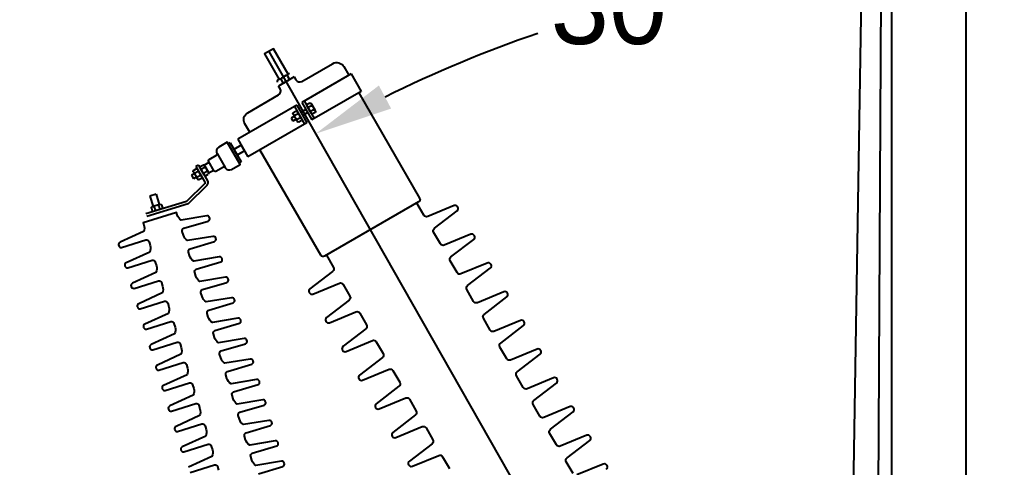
# Model space of a CAD drawing. Header units: centimetres. Extents: x -3 to 132800, y -60 to 85992.
# Drawn here: x 12894 to 15435, y 71596 to 72737 of the extents above; entities that cross this region are included whole.
import ezdxf
from ezdxf.enums import TextEntityAlignment as Align

# ---------------------------------------------------------------- set-up
doc = ezdxf.new("R2010")
doc.units = ezdxf.units.CM
doc.header["$LTSCALE"] = 10
doc.header["$MEASUREMENT"] = 0
doc.layers.get('0').update_dxf_attribs({"linetype": 'CONTINUOUS'})
doc.layers.get('DEFPOINTS').update_dxf_attribs({"color": 2, "linetype": 'CONTINUOUS'})
for name, color, linetype in [('ACERO1', 144, 'CONTINUOUS'), ('DIM', 252, 'CONTINUOUS'), ('TERMINALES', 250, 'CONTINUOUS')]:
    doc.layers.add(name, color=color, linetype=linetype)
doc.styles.get("Standard").update_dxf_attribs({"font": ''})
doc.styles.get('Standard').set_extended_font_data('Zurich Ex BT')
doc.dimstyles.get("Standard").update_dxf_attribs({"dimtxt": 500, "dimasz": 500, "dimexe": 3, "dimexo": 200, "dimgap": 0.09, "dimtad": 0, "dimtih": 1, "dimtoh": 1, "dimzin": 0, "dimdsep": 46, "dimtxsty": 'Standard', "dimcen": 0.09, "dimclrd": 256, "dimclre": 256, "dimclrt": 256, "dimadec": 0, "dimazin": 0, "dimtfac": 1, "dimtofl": 0, "dimtmove": 0, "dimatfit": 3, "dimfxl": 0, "dimtolj": 1, "dimtzin": 0, "dimlwd": -1, "dimarcsym": 0})

# ---------------------------------------------------------------- blocks, each defined once
blk = doc.blocks.new('*D11')
at = {"layer": 'DEFPOINTS', "color": 0}
for p in [(15510.60530577769, 77156.9294623375), (16734.36328048983, 68733.25639514164), (17175.50166197948, 68386.53690514514), (15461.62761454483, 65283.4001225603), (16060.60530577769, 42236.9294623375)]:
    blk.add_point(p, dxfattribs=at)
at = {"layer": 'DIM', "lineweight": -2}
blk.add_line((17272.19491333971, 68561.60950477565), (17243.8533375504, 68510.294306649), dxfattribs=at)
at = {"layer": 'DIM'}
for start, end in [(99.83942017572515, 108.7764900272635), (43.21382578413542, 52.15089563567376)]:
    blk.add_arc((15691.0735824488, 65698.8345144191), 3208.764488747371, start, end, dxfattribs=at)
for points in [[(15134.93586113566, 68943.3673430173), (15150.53626248915, 68777.43240017709), (15640.54089033308, 68907.20107565768)], [(17614.07038885946, 68162.98321508571), (17705.76998698559, 68302.15563146655), (17242.40293877999, 68507.66821765453)]]:
    blk.add_solid(points, dxfattribs=at)
at = {"layer": 'DIM', "insert": (16467.60708654641, 68812.21937036933), "char_height": 500, "attachment_point": 5}
blk.add_mtext('\\A1;30°', dxfattribs=at)
blk = doc.blocks.new('CABEZA')
for p, q in [((-13.11034425570301, 9.631827519107901), (-13.11034425570324, 2.5)), ((-10.61034425570301, 12.1318275191079), (-8.139253060748388, 12.1318275191079)), ((-10.61034425570301, 0), (-8.139253060748388, 0)), ((-8.139253060748388, 12.13182751910836), (8.139253060747933, 12.13182751910745)), ((-8.139253060748388, -4.547473508864641e-13), (8.139253060747933, 4.547473508864641e-13)), ((-5.639253060748388, 9.631827519107901), (-5.639253060748388, 2.499999999999545)), ((5.63925306074816, 9.631827519107901), (5.639253060747933, 2.500000000000455)), ((8.139253060747933, 12.13182751910745), (10.61034425570301, 12.13182751910745)), ((8.139253060747933, 4.547473508864641e-13), (10.61034425570301, 4.547473508864641e-13)), ((13.11034425570301, 9.631827519107446), (13.11034425570324, 2.500000000000455))]:
    blk.add_line(p, q)
for centre, start, end in [((-10.61034425570301, 9.631827519107901), 90, 180), ((-10.61034425570301, 2.5), 180, 270), ((-8.139253060748388, 9.631827519107901), 1.323110747488823e-12, 90), ((-8.139253060748388, 2.5), 270, 359.9999999999987), ((-3.139253060748388, 9.631827519108356), 90, 180), ((-3.139253060748388, 2.499999999999545), 180, 270), ((3.13925306074816, 9.631827519107901), 1.323110747488823e-12, 90), ((3.13925306074816, 2.5), 270, 359.9999999999987), ((8.139253060747933, 9.631827519107446), 90, 180), ((8.139253060747933, 2.500000000000455), 180, 270), ((10.61034425570301, 9.631827519107446), 0, 90), ((10.61034425570301, 2.500000000000455), 270, 0)]:
    blk.add_arc(centre, 2.5, start, end)
blk = doc.blocks.new('*D23')
at = {"layer": 'DEFPOINTS', "color": 0}
for p in [(15310.60530577769, 77156.9294623375), (14734.40335323966, 72836.11187413451), (13530.26878552233, 72656.9294623375), (15227.30922839646, 69672.12441508948), (15310.6053057777, 42236.9294623375)]:
    blk.add_point(p, dxfattribs=at)
at = {"layer": 'DIM'}
for start, end in [(93.41070085199188, 100.7010636438827), (108.9993868110891, 116.2101228612083)]:
    blk.add_arc((15310.6053057777, 69525.62080450823), 3360.261866608621, start, end, dxfattribs=at)
for points in [[(15109.70190250723, 72913.24932355106), (15111.68587486751, 72846.61218452094), (15310.6053057777, 72885.88267111685)], [(13842.10297746292, 72510.92708659162), (13810.8917463449, 72569.83636851342), (13649.76951613852, 72446.74803419846)]]:
    blk.add_solid(points, dxfattribs=at)
at = {"layer": 'DIM', "insert": (14451.65030848624, 72774.24453230623), "char_height": 200, "attachment_point": 5}
blk.add_mtext('\\A1;30°', dxfattribs=at)
blk = doc.blocks.new('*D32')
at = {"layer": 'DEFPOINTS', "color": 0}
for p in [(6996.498368641644, 77156.9294623375), (15310.6053057777, 77156.9294623375), (15310.6053057777, 42236.9294623375)]:
    blk.add_point(p, dxfattribs=at)
at = {"layer": 'DIM', "lineweight": -2}
for p, q in [((15110.6053057777, 77156.9294623375), (6993.498368641644, 77156.9294623375)), ((15110.6053057777, 42236.9294623375), (6993.498368641636, 42236.9294623375))]:
    blk.add_line(p, q, dxfattribs=at)
at = {"layer": 'DIM'}
for p, q in [((6996.498368641644, 77056.9294623375), (6996.498368641641, 59773.29064877818)), ((6996.498368641636, 42336.9294623375), (6996.498368641641, 59620.56827589683))]:
    blk.add_line(p, q, dxfattribs=at)
for points in [[(6979.831701974977, 77056.9294623375), (7013.165035308311, 77056.9294623375), (6996.498368641644, 77156.9294623375)], [(6979.831701974969, 42336.9294623375), (7013.165035308303, 42336.9294623375), (6996.498368641636, 42236.9294623375)]]:
    blk.add_solid(points, dxfattribs=at)
at = {"layer": 'DIM', "insert": (6996.498368641631, 59696.9294623375), "char_height": 150, "attachment_point": 5}
blk.add_mtext('\\A1;34920.00', dxfattribs=at)
blk = doc.blocks.new('*D33')
at = {"layer": 'DEFPOINTS', "color": 0}
for p in [(15310.6053057777, 77156.9294623375), (8269.150719494362, 67356.9294623375), (15310.6053057777, 67356.9294623375)]:
    blk.add_point(p, dxfattribs=at)
at = {"layer": 'DIM', "lineweight": -2}
for p, q in [((15110.6053057777, 77156.9294623375), (8266.150719494364, 77156.9294623375)), ((15110.6053057777, 67356.9294623375), (8266.150719494362, 67356.9294623375))]:
    blk.add_line(p, q, dxfattribs=at)
at = {"layer": 'DIM'}
for p, q in [((8269.150719494364, 77056.9294623375), (8269.150719494364, 72333.29064877819)), ((8269.150719494362, 67456.9294623375), (8269.150719494364, 72180.56827589682))]:
    blk.add_line(p, q, dxfattribs=at)
for points in [[(8252.484052827698, 77056.9294623375), (8285.81738616103, 77056.9294623375), (8269.150719494364, 77156.9294623375)], [(8252.484052827696, 67456.9294623375), (8285.817386161028, 67456.9294623375), (8269.150719494362, 67356.9294623375)]]:
    blk.add_solid(points, dxfattribs=at)
at = {"layer": 'DIM', "insert": (8269.150719494352, 72256.9294623375), "char_height": 150, "attachment_point": 5}
blk.add_mtext('\\A1;9800.00', dxfattribs=at)

msp = doc.modelspace()

# ---------------------------------------------------------------- linework, layer by layer
at = {"layer": 'ACERO1'}
for p, q in [((15110.6053057777, 77156.9294623375), (14560.6053057777, 42236.9294623375)), ((15110.6053057777, 77156.9294623375), (14560.6053057777, 42236.9294623375)), ((14935.6053057777, 42236.9294623375), (15115.84280577763, 77156.9294623375)), ((15120.6053057777, 42236.9294623375), (15120.6053057777, 77156.9294623375)), ((15310.6053057777, 42236.9294623375), (15310.6053057777, 77156.9294623375)), ((15310.6053057777, 42236.9294623375), (15310.6053057777, 77156.9294623375))]:
    msp.add_line(p, q, dxfattribs=at)
at = {"layer": 'TERMINALES'}
for p, q in [((13530.26878552233, 72656.9294623375), (14999.04098585144, 70073.60936810634)), ((13594.85306316475, 72591.54548424201), (13554.60083273688, 72568.30584816959)), ((13573.21490390442, 72595.04113974723), (13562.39258589381, 72588.79287152992)), ((13577.75023958134, 72593.82590021564), (13583.01339455543, 72584.70984838634)), ((13582.84534647578, 72600.60127835929), (13578.96547911468, 72598.36123589099)), ((13739.73967439449, 72599.56408532754), (13613.76613626967, 72526.83322917808)), ((13739.73967439449, 72599.56408532754), (13765.67792551837, 72554.63771652266)), ((13556.64201068355, 72585.47277538628), (13552.76214332245, 72583.2327329181)), ((13561.17734636047, 72584.25753585469), (13566.44050134038, 72575.14148402539)), ((13765.67792551837, 72554.63771652266), (13639.70438739326, 72481.9068603732)), ((13601.18675299991, 72519.5705188636), (13450.36401142291, 72432.4929684121)), ((13595.16661958781, 72516.09479321305), (13621.1048707114, 72471.16842440817)), ((13601.18675299991, 72519.5705188636), (13627.12500412379, 72474.64415005872)), ((13613.76613626967, 72526.83322917808), (13639.70438739326, 72481.9068603732)), ((13619.78626968759, 72530.30895482864), (13645.72452081147, 72485.38258602376)), ((13595.0244367834, 72491.16678994927), (13586.62444731873, 72486.3170537718)), ((13624.5247326129, 72508.19879368994), (13611.94534934895, 72500.93608337535)), ((13628.94579105004, 72500.54129586146), (13616.36640778057, 72493.27858554687)), ((13627.12500412379, 72474.64415005872), (13476.3022625465, 72387.56659960722)), ((13586.62444731873, 72486.3170537718), (13591.04550575035, 72478.6595559432)), ((13599.44549521502, 72483.50929212103), (13591.04550575035, 72478.6595559432)), ((13431.0157701741, 72423.52078891451), (13426.35257212661, 72420.82849026714)), ((13431.0157701741, 72423.52078891451), (13458.85800655129, 72375.29662091423)), ((13459.1830168037, 72417.21800301828), (13440.78676817893, 72406.5969239231)), ((13450.36401142291, 72432.4929684121), (13476.3022625465, 72387.56659960722)), ((13459.1830168037, 72417.21800301828), (13467.48325716571, 72402.84156500081)), ((13467.48325716571, 72402.84156500081), (13449.08700854064, 72392.22048590564)), ((13350.10629527283, 72366.32061346712), (13343.81660364115, 72362.68925830977)), ((13364.68501009903, 72366.24380978731), (13377.68172844151, 72373.7474686246)), ((13458.85800655129, 72375.29662091423), (13454.19480849827, 72372.60432226675)), ((13339.68176394539, 72344.67673964331), (13332.51068061492, 72340.53651275182)), ((13332.51068061492, 72340.53651275182), (13337.52871560178, 72331.8450211915)), ((13376.06300825673, 72346.47580330282), (13389.08602588182, 72353.99464603605)), ((13344.69979893254, 72335.985248083), (13337.52871560178, 72331.8450211915)), ((13242.24761278148, 72292.28210169436), (13226.36644893222, 72287.44840798991)), ((13226.36644893222, 72287.44840798991), (13234.4135033032, 72261.00970564711)), ((13242.24761278148, 72292.28210169436), (13250.29466715828, 72265.84339935156))]:
    msp.add_line(p, q, dxfattribs=at)
msp.add_lwpolyline([(13579.03533710558, 72598.40156841952), (13541.50037772267, 72663.41402511821), (13519.03719332169, 72650.44489955668), (13556.57215269848, 72585.43244285787)], dxfattribs=at)
for points in [[(13594.85306316475, 72591.54548424201), (13598.98284650682, 72584.39248966564, 0.414213562373095), (13614.42245871132, 72580.25545804352), (13692.84415016662, 72625.53224271604, -0.4142135623730951), (13721.18999813812, 72617.93699564353), (13733.7831207401, 72596.12506747093)], [(13481.16976852949, 72450.27868057076), (13468.57664592751, 72472.09060874324, -0.4142135623730956), (13476.17189300026, 72500.43645671451), (13554.59358445556, 72545.71324138714, 0.414213562373095), (13558.73061607895, 72561.15285359322), (13554.60083273688, 72568.30584816959)], [(13759.72137186398, 72551.19869866605), (13914.93788764592, 72282.35580715873, -0.414213562373095), (13912.27955117019, 72272.43476036876), (13672.24558222324, 72133.85108378307, -0.414213562373095), (13662.32453543531, 72136.50942025844), (13507.10801965307, 72405.35231176588)], [(13418.31363106857, 72360.18478821682), (13418.41058537202, 72360.01685843988, 0.4142135623731054), (13434.76772990614, 72355.63397477123), (13456.6864148776, 72368.28873343822), (13423.8609657531, 72425.14407909567), (13401.94228078717, 72412.4893204288, 0.414213562373095), (13397.55939711305, 72396.13217589409), (13397.6563514165, 72395.96424611715), (13418.31363106857, 72360.18478821682, 0.4142135623731903), (13414.06175387337, 72361.32407527776), (13394.85180404544, 72350.23320557595, -0.4142135623731947), (13390.59992685635, 72351.37249263677), (13376.1678274728, 72376.369622024, -0.4142135623731387), (13377.30711453636, 72380.62149921966), (13396.51706435876, 72391.7123689216, 0.414213562373095), (13397.6563514165, 72395.96424611715)], [(13343.81660364115, 72362.68925830977), (13366.68215978845, 72323.08495331962, -0.3419585923963343), (13366.16766848788, 72319.30805920168), (13319.91195536522, 72273.87531363171), (13216.28050726152, 72242.33337609038)], [(13350.10629527283, 72366.32061346712), (13372.97185142071, 72326.71630847685, -0.3419585923961854), (13371.25688042184, 72314.12666141718), (13323.7305431756, 72267.44589827837), (13218.39524825931, 72235.38536690535)], [(14306.58458366857, 71579.00455990234), (14289.20054284985, 71609.1146018484, -0.3760080610921703), (14291.1917897609, 71619.15886804227), (14349.17497845554, 71663.76896772206, 0.3760080610921645), (14351.03604054731, 71673.15655441336), (14350.64862746147, 71673.82757354992, 0.3760080610921807), (14341.58820786991, 71676.90963984873), (14273.96313393093, 71648.9997752857, -0.3760080610921703), (14264.26892078669, 71652.29743797063), (14246.88487996185, 71682.40747991668, -0.3760080610921703), (14248.87612687902, 71692.45174611056), (14306.85931557336, 71737.06184579035, 0.3760080610921645), (14308.7203776599, 71746.44943248176), (14308.33296457958, 71747.1204516182, 0.3760080610921807), (14299.2725449825, 71750.20251791702), (14231.64747104323, 71722.2926533541, -0.3760080610921703), (14221.95325790509, 71725.59031603903), (14204.56921708026, 71755.70035798497, -0.3760080610921703), (14206.56046399743, 71765.74462417884), (14264.54365269177, 71810.35472385875, 0.3760080610921645), (14266.40471477801, 71819.74231055005), (14266.01730170381, 71820.41332968649, 0.3760080610921807), (14256.95688210062, 71823.4953959853), (14189.33180816717, 71795.58553142239, -0.3760080610921703), (14179.63759502292, 71798.88319410731), (14162.2535542042, 71828.99323605349, -0.3760080610921703), (14164.24480110943, 71839.03750224713), (14222.22798980989, 71883.64760192703, 0.3760080610921645), (14224.08905189613, 71893.03518861833), (14223.70163881582, 71893.70620775477, 0.3760080610921807), (14214.64121921873, 71896.78827405382), (14147.01614528558, 71868.87840949067, -0.3760080610921703), (14137.32193214133, 71872.1760721756), (14119.93789131649, 71902.28611412177, -0.3760080610921703), (14121.92913822784, 71912.33038031553), (14179.912326928, 71956.94047999532, 0.3760080610921645), (14181.77338901454, 71966.32806668685), (14181.38597593422, 71966.99908582318, 0.3760080610921807), (14172.32555633714, 71970.0811521221), (14104.70048239758, 71942.17128755919, -0.3760080610921703), (14095.00626925944, 71945.46895024389), (14077.6222284349, 71975.57899219006, -0.3760080610921703), (14079.61347535178, 71985.62325838393), (14137.59666404059, 72030.23335806384, 0.3760080610921645), (14139.45772613266, 72039.62094475514), (14139.07031305234, 72040.29196389146, 0.3760080610921807), (14130.00989345497, 72043.37403019039), (14062.38481951599, 72015.46416562748, -0.3760080610921703), (14052.69060637756, 72018.76182831217), (14035.30656555302, 72048.87187025834, -0.3760080610921703), (14037.29781246407, 72058.91613645222), (14095.28100115871, 72103.52623613212, 0.3760080610921645), (14097.14206325077, 72112.91382282342), (14096.75465017046, 72113.58484195975, 0.3760080610921807), (14087.69423056755, 72116.66690825879), (14020.0691566341, 72088.75704369576, -0.3760080610921703), (14010.37494349015, 72092.05470638069), (13992.99090267113, 72122.16474832674, -0.3760080610921703), (13994.98214958248, 72132.20901452062), (14052.96533828264, 72176.8191142004, 0.3760080610921645), (14054.82640036918, 72186.20670089171), (14054.43898728886, 72186.87772002826, 0.3760080610921807), (14045.37856769149, 72189.95978632708), (13977.75349375222, 72162.04992176405, -0.3760080610921703), (13968.05928061408, 72165.34758444897), (13950.67523978954, 72195.45762639503, -0.3760080610921703), (13952.6664867006, 72205.5018925889), (14010.64967539523, 72250.11199226881, 0.3760080610921645), (14012.51073748701, 72259.49957895999), (14012.12332440698, 72260.17059809655, 0.3760080610921807), (14003.06290480961, 72263.25266439536), (13935.43783087063, 72235.34279983233, -0.3760080610921703), (13925.74361772638, 72238.64046251726), (13907.74424086919, 72269.8162977438)], [(13503.42163872335, 71578.95392772088), (13566.0122291908, 71597.46321358414, 0.3760080610922978), (13569.55463034695, 71605.31430052755), (13569.35157929094, 71605.98142741642, 0.3760080610920716), (13562.03584883258, 71610.52766322134), (13497.06925916265, 71599.82475378444, -0.2010768075294344), (13486.56427104388, 71613.48599636088), (13483.74487209728, 71622.74916846839, -0.3760080610921219), (13487.53507094121, 71631.14945384148), (13550.12566140283, 71649.65873970474, 0.3760080610922978), (13553.66806255899, 71657.50982664803), (13553.46501150821, 71658.17695353691, 0.3760080610920716), (13546.14928105044, 71662.72318934182), (13481.18269138604, 71652.02027990493, -0.2010768075294344), (13470.67770326755, 71665.68152248136), (13467.85830430903, 71674.944694589, -0.3760080610921219), (13471.64850315266, 71683.34497996197), (13534.2390936201, 71701.85426582523, 0.3760080610922978), (13537.78149478237, 71709.70535276864), (13537.57844372607, 71710.37247965751, 0.3760080610920716), (13530.26271326189, 71714.9187154623), (13465.29612359778, 71704.21580602553, -0.2010768075294344), (13454.7911354793, 71717.87704860185), (13451.97173653241, 71727.14022070948, -0.3760080610921219), (13455.76193537052, 71735.54050608246), (13518.35252583796, 71754.04979194571, 0.3760080610922978), (13521.89492699411, 71761.90087888912), (13521.69187594363, 71762.568005778, 0.3760080610920716), (13514.37614548556, 71767.11424158279), (13449.40955581563, 71756.41133214602, -0.2010768075294344), (13438.90456769686, 71770.07257472233), (13436.08516874444, 71779.33574682997, -0.3760080610921219), (13439.87536758226, 71787.73603220294), (13502.46595805552, 71806.2453180662, 0.3760080610922978), (13506.00835921168, 71814.09640500961), (13505.80530816119, 71814.76353189848, 0.3760080610920716), (13498.48957770313, 71819.30976770328), (13433.52298803291, 71808.6068582665, -0.2010768075294344), (13423.01799991471, 71822.26810084305), (13420.19860096201, 71831.53127295045, -0.3760080610921219), (13423.98879979982, 71839.93155832343), (13486.57939027309, 71858.44084418668, 0.3760080610922978), (13490.12179142924, 71866.2919311301), (13489.91874037323, 71866.95905801897, 0.3760080610920716), (13482.60300991487, 71871.50529382376), (13417.63642024494, 71860.80238438699, -0.2010768075294344), (13407.13143212617, 71874.46362696354), (13404.31203317957, 71883.72679907094, -0.3760080610921219), (13408.10223201768, 71892.12708444403), (13470.69282248512, 71910.63637030729, 0.3760080610922978), (13474.23522364128, 71918.4874572507), (13474.03217259079, 71919.15458413957, 0.3760080610920716), (13466.71644213273, 71923.70081994448), (13401.7498524625, 71912.99791050747, -0.2010768075294344), (13391.24486434984, 71926.65915308402), (13388.42546539161, 71935.92232519154, -0.3760080610921219), (13392.21566423495, 71944.32261056452), (13454.80625470269, 71962.83189642777, 0.3760080610922978), (13458.34865585884, 71970.68298337118), (13458.14560480836, 71971.35011026006, 0.3760080610920716), (13450.82987434418, 71975.89634606497), (13385.86328468007, 71965.1934366282, -0.2010768075294344), (13375.35829656159, 71978.85467920451), (13372.5388976147, 71988.11785131202, -0.3760080610921219), (13376.32909645281, 71996.518136685), (13438.91968692025, 72015.02742254826, 0.3760080610922978), (13442.46208807641, 72022.87850949167), (13442.2590370201, 72023.54563638054, 0.3760080610920716), (13434.94330656203, 72028.09187218545), (13369.97671689792, 72017.38896274868, -0.2010768075294344), (13359.47172877915, 72031.050205325), (13356.65232982673, 72040.31337743251, -0.3760080610921219), (13360.44252866455, 72048.71366280549), (13423.0331191381, 72067.22294866874, 0.3760080610922978), (13426.57552029426, 72075.07403561215), (13426.37246924348, 72075.74116250103, 0.3760080610920716), (13419.0567387796, 72080.28739830594), (13354.0901491152, 72069.58448886916, -0.2010768075294344), (13343.58516099701, 72083.2457314456), (13340.7657620443, 72092.508903553, -0.3760080610921219), (13344.55596088211, 72100.90918892597), (13407.14655135538, 72119.41847478923, 0.3760080610922978), (13410.68895251153, 72127.26956173264), (13410.48590145552, 72127.93668862151, 0.3760080610920716), (13403.17017099716, 72132.48292442654), (13338.20358132723, 72121.78001498965, -0.2010768075294344), (13327.69859320846, 72135.44125756608), (13324.87919426186, 72144.70442967348, -0.3760080610921219), (13328.66939309997, 72153.10471504657), (13391.25998356741, 72171.61400090971, 0.3760080610922978), (13394.80238472357, 72179.46508785324), (13394.59933367308, 72180.13221474212, 0.3760080610920716), (13387.28360321502, 72184.67845054703), (13322.31701354479, 72173.97554111014, -0.2010768075294344), (13311.81202542631, 72187.63678368657), (13308.9926264739, 72196.8999557942, -0.3760080610921219), (13312.78282531724, 72205.30024116706), (13375.37341578498, 72223.80952703032, 0.3760080610922978), (13378.91581694113, 72231.66061397373), (13378.71276589065, 72232.3277408626, 0.3760080610920716), (13371.39703542647, 72236.87397666751), (13306.43044576236, 72226.17106723074, -0.2010768075294344), (13295.92545764388, 72239.83230980705), (13294.2559310865, 72245.31756113596), (13209.3421059429, 72219.47264033147), (13211.01163249446, 72213.98738900256, -0.2010768075294152), (13209.8989420886, 72196.79011467936), (13149.98586005311, 72169.48383986576, 0.3760080610920715), (13146.44345889695, 72161.63275292235), (13146.64650994744, 72160.96562603347, 0.3760080610922364), (13153.96224041133, 72156.41939022868), (13216.25132164348, 72175.9192886158, -0.3760080610921219), (13224.0788013303, 72171.05503498948), (13226.89820028272, 72161.79186288208, -0.2010768075294152), (13225.78550987686, 72144.59458855876), (13165.87242783554, 72117.28831374527, 0.3760080610920715), (13162.33002667939, 72109.43722680186), (13162.53307773569, 72108.77009991299, 0.3760080610922364), (13169.84880819376, 72104.2238641082), (13232.13788942592, 72123.72376249531, -0.3760080610921219), (13239.96536911827, 72118.85950886899), (13242.78476806486, 72109.59633676159, -0.2010768075294152), (13241.67207765929, 72092.39906243827), (13181.75899561798, 72065.09278762479, 0.3760080610920715), (13178.21659446182, 72057.24170068138), (13178.41964551784, 72056.5745737925, 0.3760080610922364), (13185.7353759762, 72052.02833798771), (13248.02445721417, 72071.52823637471, -0.3760080610921219), (13255.8519369007, 72066.6639827485), (13258.67133585341, 72057.4008106411, -0.2010768075294152), (13257.55864544144, 72040.20353631779), (13197.64556340012, 72012.8972615043, 0.3760080610920715), (13194.10316224397, 72005.04617456089), (13194.30621330057, 72004.37904767202, 0.3760080610922364), (13201.62194375834, 71999.8328118671), (13263.91102499632, 72019.33271025422, -0.3760080610921219), (13271.73850468314, 72014.46845662802), (13274.55790363556, 72005.2052845205, -0.2010768075294152), (13273.44521322387, 71988.0080101973), (13213.53213118867, 71960.70173538382, 0.3760080610920715), (13209.98973003223, 71952.8506484404), (13210.19278108271, 71952.18352155153, 0.3760080610922364), (13217.50851154107, 71947.63728574662), (13279.79759277905, 71967.13718413374, -0.3760080610921219), (13287.62507246529, 71962.27293050753), (13290.44447141799, 71953.00975840002, -0.2010768075294152), (13289.33178100631, 71935.8124840767), (13229.41869897082, 71908.50620926321, 0.3760080610920715), (13225.87629781466, 71900.6551223198), (13226.07934886515, 71899.98799543093, 0.3760080610922364), (13233.39507932904, 71895.44175962613), (13295.68416056119, 71914.94165801325, -0.3760080610921219), (13303.51164024801, 71910.07740438705), (13306.33103920043, 71900.81423227953, -0.2010768075294152), (13305.21834879427, 71883.61695795621), (13245.30526675325, 71856.31068314273, 0.3760080610920715), (13241.76286559681, 71848.45959619932), (13241.9659166534, 71847.79246931044, 0.3760080610922364), (13249.28164711147, 71843.24623350565), (13311.57072834363, 71862.74613189277, -0.3760080610921219), (13319.39820803598, 71857.88187826645), (13322.21760698257, 71848.61870615905, -0.2010768075294152), (13321.104916577, 71831.42143183573), (13261.19183454151, 71804.11515702224, 0.3760080610920715), (13257.64943337953, 71796.26407007883), (13257.85248443555, 71795.59694318996, 0.3760080610922364), (13265.16821489391, 71791.05070738516), (13327.45729613188, 71810.55060577205, -0.3760080610921219), (13335.28477581841, 71805.68635214596), (13338.10417477112, 71796.42318003856, -0.2010768075294152), (13336.99148435915, 71779.22590571524), (13277.07840231783, 71751.91963090176, 0.3760080610920715), (13273.53600116168, 71744.06854395835), (13273.73905221798, 71743.40141706947, 0.3760080610922364), (13281.05478267605, 71738.85518126444), (13343.34386391403, 71758.35507965156, -0.3760080610921219), (13351.17134360085, 71753.49082602547), (13353.99074255327, 71744.22765391784, -0.2010768075294152), (13352.87805214158, 71727.03037959475), (13292.96497010609, 71699.72410478115, 0.3760080610920715), (13289.42256894994, 71691.87301783786), (13289.62562000042, 71691.20589094899, 0.3760080610922364), (13296.94135045878, 71686.65965514396), (13359.23043170258, 71706.15955353108, -0.3760080610921219), (13367.057911383, 71701.29529990499), (13369.8773103357, 71692.03212779736, -0.2010768075294152), (13368.76461992402, 71674.83485347427), (13308.85153788853, 71647.52857866067, 0.3760080610920715), (13305.30913673237, 71639.67749171726), (13305.51218778257, 71639.01036482838, 0.3760080610922364), (13312.82791824674, 71634.46412902347), (13375.1169994789, 71653.96402741059, -0.3760080610921219), (13382.94447917125, 71649.09977378439), (13385.76387811814, 71639.83660167687, -0.2010768075294152), (13384.65118771198, 71622.63932735367), (13324.73810567649, 71595.33305254018, 0.3760080610920715)], [(13676.78089252976, 72136.46954640803), (13694.78026939277, 72105.29371118148, -0.3760080610921723), (13692.7890224756, 72095.24944498761), (13634.80583378126, 72050.63934530794, 0.3760080610921807), (13632.9447716892, 72041.25175861652), (13633.33218477504, 72040.5807394802, 0.3760080610921645), (13642.39260437241, 72037.49867318127), (13710.01767831168, 72065.40853774418, -0.3760080610921722), (13719.71189145011, 72062.11087505937), (13737.09593227466, 72032.0008331132, -0.3760080610921723), (13735.10468535749, 72021.95656691933), (13677.12149666315, 71977.34646723953, 0.3760080610921807), (13675.2604345769, 71967.95888054823), (13675.64784765139, 71967.28786141191, 0.3760080610921645), (13684.7082672543, 71964.20579511287), (13752.33334118746, 71992.1156596759, -0.3760080610921722), (13762.0275543317, 71988.81799699109), (13779.41159515072, 71958.70795504491, -0.3760080610921723), (13777.42034823937, 71948.66368885104), (13719.43715954503, 71904.05358917125, 0.3760080610921807), (13717.57609745849, 71894.66600247983), (13717.96351053881, 71893.9949833434, 0.3760080610921645), (13727.02393013589, 71890.91291704458), (13794.64900406963, 71918.8227816075, -0.3760080610921722), (13804.34321721359, 71915.52511892257), (13821.72725803813, 71885.41507697663, -0.3760080610921723), (13819.73601112708, 71875.37081078276), (13761.75282242662, 71830.76071110285, 0.3760080610921807), (13759.89176034038, 71821.37312441155), (13760.27917342069, 71820.70210527511, 0.3760080610921645), (13769.33959301806, 71817.6200389763), (13836.96466695704, 71845.52990353921, -0.3760080610921722), (13846.65888009547, 71842.23224085428), (13864.04292092002, 71812.12219890834, -0.3760080610921723), (13862.05167400314, 71802.07793271447), (13804.0684853085, 71757.46783303456, 0.3760080610921807), (13802.20742322226, 71748.08024634326), (13802.59483630257, 71747.40922720682, 0.3760080610921645), (13811.65525589966, 71744.3271609079), (13879.28032983893, 71772.23702547092, -0.3760080610921722), (13888.97454297706, 71768.939362786), (13906.3585838019, 71738.82932083994, -0.3760080610921723), (13904.36733689055, 71728.78505464607), (13846.38414819621, 71684.17495496628, 0.3760080610921807), (13844.52308610385, 71674.78736827498), (13844.91049918417, 71674.11634913842, 0.3760080610921645), (13853.97091878736, 71671.03428283961), (13921.59599271499, 71698.94414740264, -0.3760080610921722), (13931.29020586477, 71695.64648471771), (13948.67424668349, 71665.53644277166, -0.3760080610921723), (13946.68299977243, 71655.49217657778), (13888.69981107198, 71610.88207689788, 0.3760080610921807), (13886.83874898603, 71601.49449020669), (13887.22616206605, 71600.82347107014, 0.3760080610921645), (13896.28658166342, 71597.74140477132), (13963.9116556024, 71625.65126933435, -0.3760080610921722), (13973.60586874083, 71622.35360664943), (13990.98990956567, 71592.24356470337, -0.3760080610921723)], [(13328.71448602918, 71582.26860290299), (13391.00356726716, 71601.7685012901, -0.3760080610921219), (13398.83104695369, 71596.9042476639), (13401.65044590028, 71587.64107555638, -0.2010768075294152)], [(14391.49064133713, 71590.47608965378, 0.3760080610921645), (14393.35170342366, 71599.86367634508), (14392.96429034917, 71600.53469548163, 0.3760080610921807), (14383.90387074598, 71603.61676178033), (14316.27879681253, 71575.70689721742, -0.3760080610921703)]]:
    msp.add_lwpolyline(points, format="xyb", dxfattribs=at)
for centre, start, end in [((13574.87495197345, 72592.16585214376), 30.00000000001032, 120.0000000001006), ((13580.62552718342, 72595.48594828752), 120.0000000001006, 210.0000000000103), ((13554.42219139147, 72580.35744531451), 120.0000000001006, 210.0000000000103), ((13558.3020587584, 72582.5974877827), 30.00000000001032, 120.0000000001006), ((13564.05263396283, 72585.91758392645), 120.0000000001006, 210.0000000000103)]:
    msp.add_arc(centre, 3.320096143772775, start, end, dxfattribs=at)

# ---------------------------------------------------------------- block references
at = {"layer": 'TERMINALES', "yscale": 1.037530045025051, "zscale": 1.037530044928992}
for p, xscale, rotation in [((13632.75539524953, 72507.8457704262), -1.03753004318286, 299.999999830466), ((13608.13574514364, 72493.63160881061), -1.03753004325562, 119.9999998374254), ((13370.38715881308, 72356.36739849321), -1.03753004325562, 119.9999998374254), ((13353.19668803376, 72346.44247556046), -1.03753004325562, 119.9999998374254), ((13246.01918137237, 72251.38483120895), -1.037530042813134, 16.92849050533886)]:
    msp.add_blockref('CABEZA', p, dxfattribs=dict(at, xscale=xscale, rotation=rotation))

# ---------------------------------------------------------------- texts
at = {"layer": 'TERMINALES'}
msp.add_text('FOV', height=4.428813084119563, rotation=210.0000000003925, dxfattribs=at).set_placement((13579.97038580199, 72584.72935553895), (13567.45246934484, 72577.50213310261), align=Align.ALIGNED)

# ---------------------------------------------------------------- dimensions: what is measured, and where the dimension line sits
at = {"layer": 'DIM'}
dim = msp.add_linear_dim(base=(6996.498368641644, 77156.9294623375), p1=(15310.6053057777, 42236.9294623375), p2=(15310.6053057777, 77156.9294623375), angle=90, dimstyle='Standard', override={"dimtxt": 150, "dimasz": 100}, dxfattribs=at)
dim.commit()
dim.dimension.update_dxf_attribs({"geometry": '*D32', "text_midpoint": (6996.498368641631, 59696.9294623375), "dimtype": 160})
dim = msp.add_linear_dim(base=(8269.150719494362, 67356.9294623375), p1=(15310.6053057777, 77156.9294623375), p2=(15310.6053057777, 67356.9294623375), angle=90, dimstyle='Standard', override={"dimtxt": 150, "dimasz": 100}, dxfattribs=at)
dim.commit()
dim.dimension.update_dxf_attribs({"geometry": '*D33', "text_midpoint": (8269.150719494352, 72256.9294623375)})
dim = msp.add_angular_dim_2l(base=(14734.40335323966, 72836.11187413451), line1=((13530.26878552233, 72656.9294623375), (15227.30922839646, 69672.12441508948)), line2=((15310.6053057777, 42236.9294623375), (15310.6053057777, 77156.9294623375)), dimstyle='Standard', override={"dimtxt": 200, "dimasz": 200}, dxfattribs=at)
dim.commit()
dim.dimension.update_dxf_attribs({"geometry": '*D23', "text_midpoint": (14451.65030848625, 72774.24453230623)})
dim = msp.add_angular_dim_2l(base=(16734.36328048983, 68733.25639514164), line1=((17175.50166197948, 68386.53690514514), (15461.62761454483, 65283.40012256031)), line2=((15510.6053057777, 77156.9294623375), (16060.6053057777, 42236.9294623375)), dimstyle='Standard', dxfattribs=at)
dim.commit()
dim.dimension.update_dxf_attribs({"geometry": '*D11', "text_midpoint": (16467.60708654641, 68812.21937036933)})

doc.saveas('drawing.dxf')
